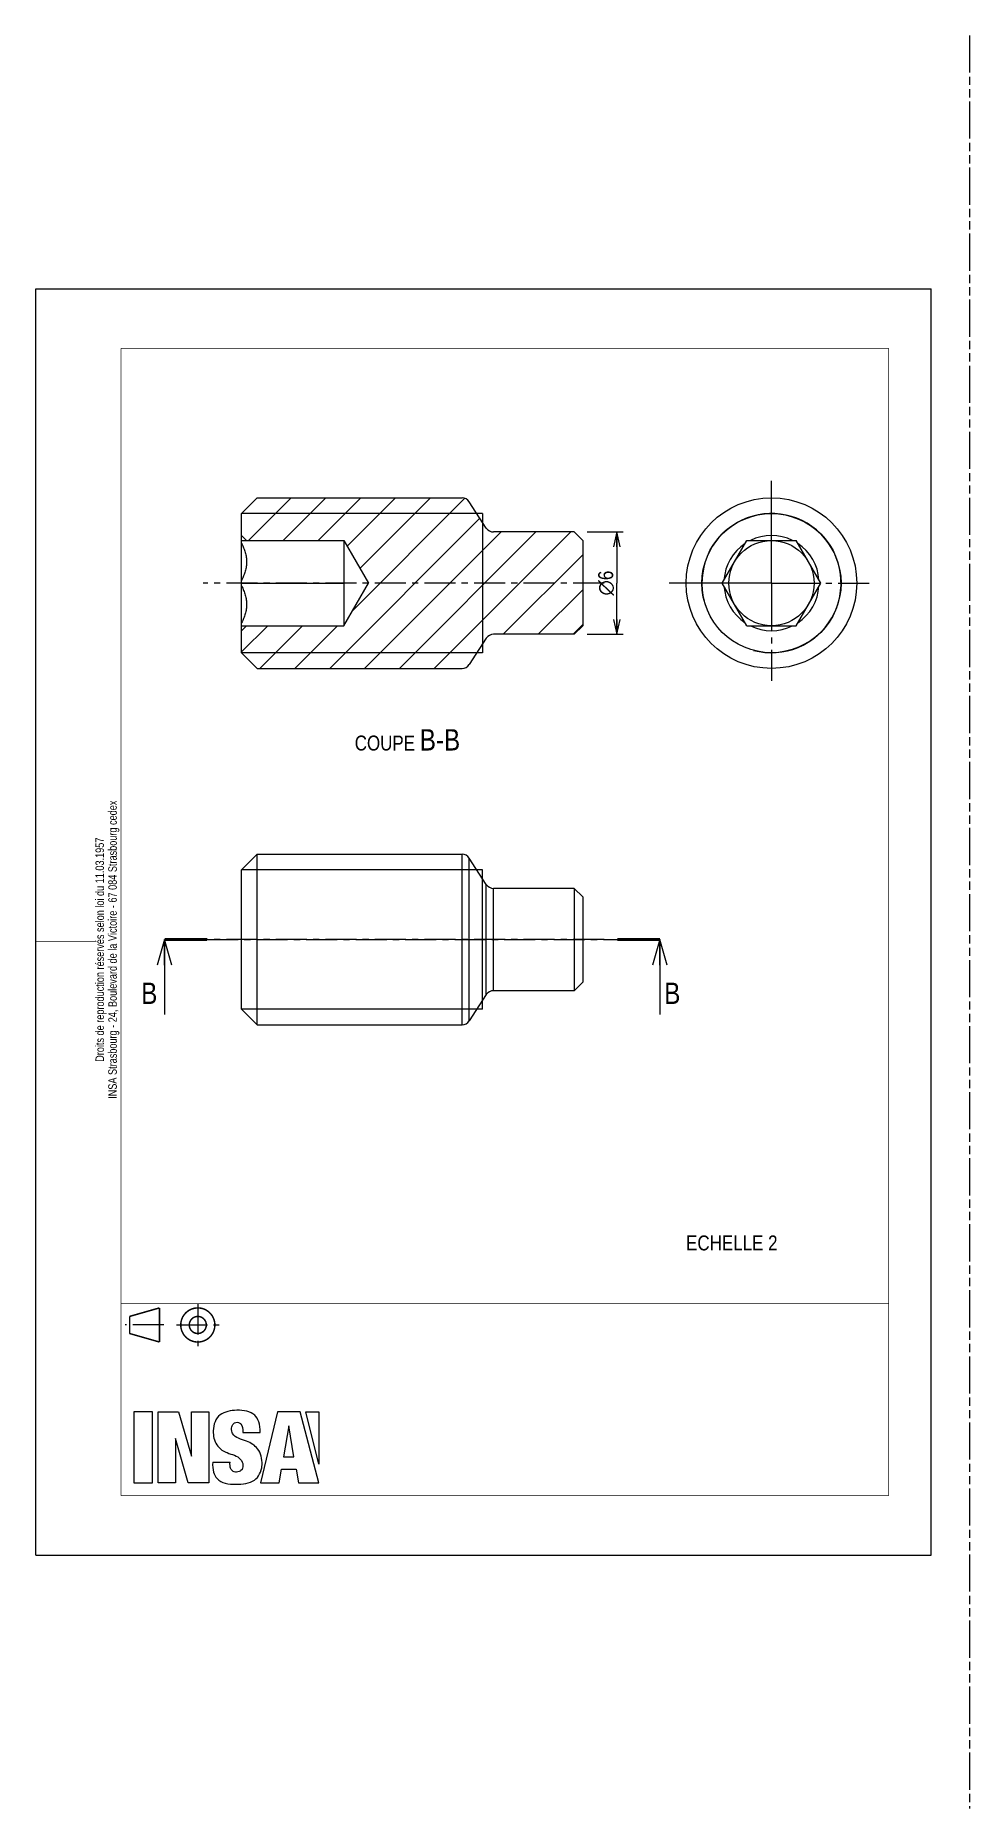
# Model space of a CAD drawing. Header units: millimetres. Extents: x 0 to 219, y -59 to 356.
import ezdxf

# ---------------------------------------------------------------- set-up
doc = ezdxf.new("R2010")
doc.units = ezdxf.units.MM
doc.header["$LTSCALE"] = 19.36
doc.linetypes.add('CENTER', pattern=[0.6, 0.375, -0.075, 0.075, -0.075])
doc.linetypes.add('PHANTOM', pattern=[0.8, 0.45, -0.05, 0.1, -0.05, 0.1, -0.05])
doc.layers.get('0').update_dxf_attribs({"linetype": 'CONTINUOUS'})
for name, color, linetype in [('02___PRT_ALL_AXES', 7, 'CONTINUOUS'), ('2D_ENTITES', 7, 'CONTINUOUS'), ('DEFAULT_1', 7, 'CENTER')]:
    doc.layers.add(name, color=color, linetype=linetype)
doc.styles.get("Standard").update_dxf_attribs({"font": 'txt', "width": 0.85})
doc.styles.add('TEXTSTYLE_2', font='txt', dxfattribs={"width": 0.8})
doc.styles.add('TEXTSTYLE_3', font='gdt')
doc.dimstyles.new('DIMSTYLE_1', dxfattribs={"dimtxt": 3.5, "dimasz": 3.5, "dimexe": 1.5, "dimexo": 1, "dimgap": 0.875, "dimtad": 1, "dimdec": 3, "dimlfac": 0.25, "dimtxsty": 'STANDARD', "dimblk": 'OPEN', "dimblk1": 'OPEN', "dimblk2": 'OPEN', "dimcen": 0.09, "dimadec": 3, "dimazin": 2, "dimtp": 0.001, "dimtm": 0.001, "dimtfac": 1, "dimtdec": 3, "dimtofl": 0, "dimtmove": 0, "dimatfit": 3, "dimldrblk": 'OPEN', "dimfxl": 1, "dimtolj": 1, "dimarcsym": 0})
doc.dimstyles.get("Standard").update_dxf_attribs({"dimtxt": 3.5, "dimasz": 3.5, "dimexe": 1.5, "dimexo": 1, "dimtad": 1, "dimdec": 3, "dimtxsty": 'STANDARD', "dimblk": 'OPEN', "dimblk1": 'OPEN', "dimblk2": 'OPEN', "dimcen": 0.09, "dimadec": 3, "dimazin": 2, "dimtol": 1, "dimtp": 0.001, "dimtm": 0.001, "dimtfac": 1, "dimtdec": 3, "dimtofl": 0, "dimtmove": 0, "dimatfit": 3, "dimldrblk": 'OPEN', "dimfxl": 1, "dimtolj": 1, "dimarcsym": 0})

# ---------------------------------------------------------------- blocks, each defined once
blk = doc.blocks.new('VUE_PROJETEE_BL0', base_point=(32, 54))
at = {"color": 7, "linetype": 'CONTINUOUS', "const_width": 0.35}
for points in [[(29, 58), (22, 56)], [(22, 56), (22, 52)], [(29, 50), (29, 58)], [(22, 52), (29, 50)]]:
    blk.add_lwpolyline(points, dxfattribs=at)
for points in [[(34, 54, 1), (42, 54, 1)], [(36, 54, 1), (40, 54, 1)]]:
    blk.add_lwpolyline(points, format="xyb", close=True, dxfattribs=at)
at = {"layer": 'DEFAULT_1', "color": 7, "linetype": 'CENTER'}
for p, q in [((38, 59), (38, 49)), ((30, 54), (21, 54)), ((33, 54), (43, 54))]:
    blk.add_line(p, q, dxfattribs=at)
blk = doc.blocks.new('LOGO_INSA_2014_BL1', base_point=(44.6890049837, 25.3197872608))
at = {"color": 4, "linetype": 'CONTINUOUS'}
for p, q in [((22.9999999994, 33.6326725338), (23, 17)), ((27.3910255483, 33.6326725339), (22.9999999994, 33.6326725338)), ((27.3910255489, 17.0000000002), (27.3910255483, 33.6326725339)), ((28.7216393516, 17.0000000002), (28.721639351, 33.632672534)), ((28.721639351, 33.632672534), (33.5118490407, 33.6326725341)), ((33.5118490407, 33.6326725341), (36.5057300972, 23.2538848732)), ((36.5057300972, 23.2538848732), (36.5057300968, 33.6326725342)), ((36.5057300968, 33.6326725342), (40.564102195, 33.6326725344)), ((40.564102195, 33.6326725344), (40.5641021956, 17.0000000006)), ((56.6645292077, 33.632672535), (52.6726878002, 17.0000000011)), ((61.9869844185, 33.6326725352), (56.6645292077, 33.632672535)), ((66.378009968, 17.0000000016), (61.9869844185, 33.6326725352)), ((66.3780099679, 21.3910255505), (63.3175982212, 33.6326725352)), ((63.3175982212, 33.6326725352), (66.3780099674, 33.6326725353)), ((66.3780099674, 33.6326725353), (66.3780099679, 21.3910255505)), ((59.3257568132, 30.3726687185), (58.1282043911, 23.0542928036)), ((60.5233092359, 23.0542928037), (59.3257568132, 30.3726687185)), ((32.7800114495, 27.3787876614), (32.7800114498, 17.0000000004)), ((35.7738925059, 17.0000000005), (32.7800114495, 27.3787876614)), ((48.5477850114, 28.7759321548), (52.6061571096, 28.775932155)), ((41.4955318574, 21.8567403805), (45.5539039556, 21.8567403807)), ((58.1282043911, 23.0542928036), (60.5233092359, 23.0542928037)), ((23, 17), (27.3910255489, 17.0000000002)), ((32.7800114498, 17.0000000004), (28.7216393516, 17.0000000002)), ((40.5641021956, 17.0000000006), (35.7738925059, 17.0000000005)), ((52.6726878002, 17.0000000011), (57.0637133491, 17.0000000012)), ((57.0637133491, 17.0000000012), (57.5959588701, 20.1465102876)), ((57.5959588701, 20.1465102876), (61.0555547571, 20.1465102878)), ((61.0555547571, 20.1465102878), (61.5878002783, 17.0000000014)), ((61.5878002783, 17.0000000014), (66.378009968, 17.0000000016))]:
    blk.add_line(p, q, dxfattribs=at)
for points, knots in [([(52.6061571096, 28.775932155), (52.6479448268, 30.7983510735), (51.5231187807, 33.5918121971), (47.4919467538, 34.2656737904), (42.6109611024, 33.368560953), (41.6471409196, 30.6738952072), (41.6121802754, 29.20443714)], [0, 0, 0, 0, 0.220663478, 0.4984637685, 0.7365257419, 1, 1, 1, 1]), ([(41.6121802754, 29.20443714), (41.6085002076, 29.0497573435), (41.6216462039, 27.7266992537), (42.274984169, 25.462854813), (45.0865130852, 23.7530711119), (47.8078618173, 23.2870901568), (48.759857717, 21.125693574), (48.4364070447, 19.8649560793), (47.2997316494, 19.4331093432), (46.7063016948, 19.4875218406), (46.5171833111, 19.5501702133)], [0, 0, 0, 0, 0.0302938694, 0.258123638, 0.442200495, 0.6920297638, 0.79804405, 0.8991999151, 0.96583609, 1, 1, 1, 1]), ([(53.0728292922, 21.2477769962), (53.1412951091, 22.5726376176), (52.4705543347, 25.1125196623), (49.3706118606, 27.0181421386), (46.2611553274, 27.556415974), (45.782094956, 29.7970985309), (46.227029708, 30.9759281868), (47.1411227193, 31.2457874833), (47.5553627809, 31.1262893398)], [0, 0, 0, 0, 0.2579347471, 0.4733272714, 0.735321825, 0.8247397895, 0.9126417891, 1, 1, 1, 1]), ([(47.5553627809, 31.1262893398), (47.7624828117, 31.0665402681), (48.3215171213, 30.7163816783), (48.599997521, 29.7254196298), (48.5477850114, 28.7759321548)], [0, 0, 0, 0, 0.3519872425, 1, 1, 1, 1]), ([(41.4955318574, 21.8567403805), (41.3943571125, 19.9833517257), (42.3605538307, 17.0371918216), (46.6373246271, 16.4237122382), (51.6953734792, 17.026531482), (52.9612078785, 19.7075409072), (53.0682649044, 21.1594529548), (53.0728292922, 21.2477769962)], [0, 0, 0, 0, 0.2030123658, 0.4910019166, 0.7448030436, 0.9845218882, 1, 1, 1, 1]), ([(46.5171833111, 19.5501702133), (46.1767702204, 19.6629372841), (45.650823584, 20.1095105199), (45.5096707304, 21.2261459102), (45.5539039556, 21.8567403807)], [0, 0, 0, 0, 0.5732454781, 1, 1, 1, 1])]:
    blk.add_open_spline(points, degree=3, knots=knots, dxfattribs=at)
blk = doc.blocks.new('_OPEN')
at = {"color": 0, "linetype": 'BYBLOCK'}
for p, q in [((0, 0), (-1, 0.2142857143)), ((-1, -0.2142857143), (0, 0)), ((-1, 0), (0, 0))]:
    blk.add_line(p, q, dxfattribs=at)
blk = doc.blocks.new('XSEC_OPEN')
at = {"color": 0, "linetype": 'BYBLOCK'}
for p, q in [((0, 0), (-1, 0.2916666667)), ((-1, -0.2916666667), (0, 0)), ((-1, 0), (0, 0))]:
    blk.add_line(p, q, dxfattribs=at)
blk = doc.blocks.new('*D0')
at = {"color": 2, "linetype": 'CONTINUOUS'}
for p, q in [((129.2813928517, 239.9669632456), (137.7813928517, 239.9669632456)), ((136.2813928517, 239.9669632456), (136.2813928517, 227.9669632456)), ((136.2813928517, 215.9669632456), (136.2813928517, 227.9669632456)), ((129.2813928517, 215.9669632456), (137.7813928517, 215.9669632456))]:
    blk.add_line(p, q, dxfattribs=at)
at = {"color": 2, "linetype": 'CONTINUOUS', "xscale": 3.5, "yscale": 3.5, "zscale": 3.5}
for p, rotation in [((136.2813928517, 239.9669632456), 90), ((136.2813928517, 215.9669632456), 270)]:
    blk.add_blockref('_OPEN', p, dxfattribs=dict(at, rotation=rotation))
at = {"color": 2, "linetype": 'CONTINUOUS', "insert": (131.9063928517, 227.9669632456), "char_height": 3.5, "width": 11.2451171875, "attachment_point": 2, "rotation": 90, "line_spacing_factor": 0.9, "style": 'TEXTSTYLE_3'}
blk.add_mtext('{\\fgdt;n}\\ftxt;{\\W0.85;6}', dxfattribs=at)

msp = doc.modelspace()

# ---------------------------------------------------------------- hatches: boundary and pattern name
at = {"linetype": 'CONTINUOUS'}
h = msp.add_hatch(dxfattribs=at)
h.set_pattern_fill('B', color=2, scale=5.7830456135, angle=45, style=0, pattern_type=0)
h.set_pattern_definition([(45, (0, 0), (-4.0892307692, 4.0892307692), [])])
edge = h.paths.add_edge_path()
edge.add_line((128.2813928517, 237.9669632456), (128.2813928517, 217.9669632456))
edge.add_line((128.2813928517, 217.9669632456), (126.2813928517, 215.9669632456))
edge.add_line((126.2813928517, 215.9669632456), (107.3489542016, 215.9669632456))
edge.add_arc((107.3489542016, 213.9669632456), 2, 450, 507.0774528139, ccw=False)
edge.add_line((105.6701421054, 215.0539728802), (101.6725425854, 208.879953611))
edge.add_arc((99.9937304892, 209.9669632456), 2, 270, 327.077452814)
edge.add_line((51.9613928517, 207.9669632456), (99.9937304892, 207.9669632456))
edge.add_line((48.2813928517, 211.6469632456), (51.9613928517, 207.9669632456))
edge.add_line((48.2813928517, 216.8059876358), (48.2813928517, 211.6469632456))
edge.add_line((48.2813928517, 216.8059876358), (49.4423684615, 217.9669632456))
edge.add_line((49.4423684615, 217.9669632456), (72.2813928517, 217.9669632456))
edge.add_line((72.2813928517, 217.9669632456), (78.0548955436, 227.9669632456))
edge.add_line((72.2813928517, 237.9669632456), (78.0548955436, 227.9669632456))
edge.add_line((49.4423684615, 237.9669632456), (72.2813928517, 237.9669632456))
edge.add_line((48.2813928517, 239.1279388554), (49.4423684615, 237.9669632456))
edge.add_line((48.2813928517, 244.2869632456), (48.2813928517, 239.1279388554))
edge.add_line((48.2813928517, 244.2869632456), (51.9613928517, 247.9669632456))
edge.add_line((51.9613928517, 247.9669632456), (99.9937304892, 247.9669632456))
edge.add_arc((99.9937304892, 245.9669632456), 2, 392.9225471861, 450, ccw=False)
edge.add_line((105.6701421054, 240.879953611), (101.6725425854, 247.0539728802))
edge.add_arc((107.3489542016, 241.9669632456), 2, 212.9225471861, 270)
edge.add_line((126.2813928517, 239.9669632456), (107.3489542016, 239.9669632456))
edge.add_line((128.2813928517, 237.9669632456), (126.2813928517, 239.9669632456))

# ---------------------------------------------------------------- linework, layer by layer
at = {"color": 7, "linetype": 'CONTINUOUS'}
for p, q in [((0, 0), (0, 297)), ((0, 297), (210, 297)), ((210, 0), (210, 297)), ((48.2813928517, 244.2869632456), (51.9613928517, 247.9669632456)), ((51.9613928517, 247.9669632456), (99.9937304892, 247.9669632456)), ((105.6701421054, 240.879953611), (101.6725425854, 247.0539728802)), ((48.2813928517, 211.6469632456), (48.2813928517, 244.2869632456)), ((104.7613928517, 244.2869632456), (104.7613928517, 211.6469632456)), ((48.2813928517, 239.1279388554), (49.4423684615, 237.9669632456)), ((48.2813928517, 237.9669632456), (72.2813928517, 237.9669632456)), ((72.2813928517, 237.9669632456), (72.2813928517, 217.9669632456)), ((72.2813928517, 237.9669632456), (78.0548955436, 227.9669632456)), ((126.2813928517, 239.9669632456), (107.3489542016, 239.9669632456)), ((128.2813928517, 237.9669632456), (126.2813928517, 239.9669632456)), ((128.2813928517, 237.9669632456), (128.2813928517, 217.9669632456)), ((161.0025559387, 227.9669632456), (166.7760586306, 237.9669632456)), ((166.7760586306, 237.9669632456), (178.3230640144, 237.9669632456)), ((184.0965667063, 227.9669632456), (178.3230640144, 237.9669632456)), ((48.2813928517, 227.9669632456), (72.2813928517, 227.9669632456)), ((72.2813928517, 217.9669632456), (78.0548955436, 227.9669632456)), ((166.7760586306, 217.9669632456), (161.0025559387, 227.9669632456)), ((178.3230640144, 217.9669632456), (184.0965667063, 227.9669632456)), ((48.2813928517, 216.8059876358), (49.4423684615, 217.9669632456)), ((48.2813928517, 217.9669632456), (72.2813928517, 217.9669632456)), ((128.2813928517, 217.9669632456), (126.2813928517, 215.9669632456)), ((166.7760586306, 217.9669632456), (178.3230640144, 217.9669632456)), ((105.6701421054, 215.0539728802), (101.6725425854, 208.879953611)), ((126.2813928517, 215.9669632456), (107.3489542016, 215.9669632456)), ((48.2813928517, 211.6469632456), (51.9613928517, 207.9669632456)), ((51.9613928517, 207.9669632456), (99.9937304892, 207.9669632456)), ((105.6701421054, 157.3014796511), (101.6725425854, 163.4754989203)), ((48.2813928517, 128.0684892857), (48.2813928517, 160.7084892857)), ((104.7613928517, 128.0684892857), (104.7613928517, 160.7084892857)), ((126.2813928517, 156.3884892857), (107.3489542016, 156.3884892857)), ((128.2813928517, 154.3884892857), (126.2813928517, 156.3884892857)), ((126.2813928517, 156.3884892857), (126.2813928517, 132.3884892857)), ((128.2813928517, 154.3884892857), (128.2813928517, 134.3884892857)), ((128.2813928517, 134.3884892857), (126.2813928517, 132.3884892857)), ((105.6701421054, 131.4754989203), (101.6725425854, 125.3014796511)), ((126.2813928517, 132.3884892857), (107.3489542016, 132.3884892857)), ((0, 0), (210, 0))]:
    msp.add_line(p, q, dxfattribs=at)
at = {"color": 2, "linetype": 'CONTINUOUS'}
for p, q in [((104.7613928517, 244.2869632456), (48.2813928517, 244.2869632456)), ((104.7613928517, 211.6469632456), (48.2813928517, 211.6469632456)), ((104.7613928517, 160.7084892857), (48.2813928517, 160.7084892857)), ((104.7613928517, 128.0684892857), (48.2813928517, 128.0684892857))]:
    msp.add_line(p, q, dxfattribs=at)
at = {"color": 9, "linetype": 'CONTINUOUS'}
for p, q in [((99.9937304892, 124.3884892857), (99.9937304892, 164.3884892857)), ((101.6725425854, 125.3014796511), (101.6725425854, 163.4754989203)), ((105.6701421054, 131.4754989203), (105.6701421054, 157.3014796511)), ((107.3489542016, 132.3884892857), (107.3489542016, 156.3884892857))]:
    msp.add_line(p, q, dxfattribs=at)
at = {"color": 7, "linetype": 'CONTINUOUS', "const_width": 0.1500000038}
for points in [[(20, 14), (20, 283)], [(20, 283), (200, 283)], [(200, 14), (200, 283)], [(0, 144), (14, 144)], [(20, 59), (200, 59)], [(20, 14), (200, 14)]]:
    msp.add_lwpolyline(points, dxfattribs=at)
at = {"color": 7, "linetype": 'CONTINUOUS'}
msp.add_circle((172.5495613225, 227.9669632456), 10, dxfattribs=at)
for centre, radius, start, end in [((99.9937304892, 245.9669632456), 2, 32.9225471861, 90), ((107.3489542016, 241.9669632456), 2, 212.9225471861, 270), ((172.5495613225, 227.9669632456), 11.1609756098, 123.6344601512, 176.3655398488), ((172.5495613225, 227.9669632456), 11.1609756098, 63.6344601512, 116.3655398488), ((172.5495613225, 227.9669632456), 11.1609756098, 3.6344601512, 56.3655398488), ((172.5495613225, 227.9669632456), 11.1609756098, 183.6344601512, 236.3655398488), ((172.5495613225, 227.9669632456), 11.1609756098, 303.6344601512, 356.3655398488), ((172.5495613225, 227.9669632456), 11.1609756098, 243.6344601512, 296.3655398488), ((107.3489542016, 213.9669632456), 2, 90, 147.0774528139), ((99.9937304892, 209.9669632456), 2, 270, 327.077452814), ((99.9937304892, 162.3884892857), 2, 32.9225471861, 90), ((107.3489542016, 158.3884892857), 2, 212.9225471861, 270), ((107.3489542016, 130.3884892857), 2, 90, 147.0774528139), ((99.9937304892, 126.3884892857), 2, 270, 327.0774528139)]:
    msp.add_arc(centre, radius, start, end, dxfattribs=at)
at = {"color": 2, "linetype": 'CONTINUOUS'}
msp.add_arc((172.5495613225, 227.9669632456), 16.32, 255, 195, dxfattribs=at)
at = {"color": 7, "linetype": 'CONTINUOUS'}
for points in [[(48.2813928517, 237.25946047), (48.4540398354, 236.9227842871), (48.772488568, 236.238849673), (49.0844981299, 235.3500970945), (49.2670421179, 234.6249526504), (49.3672089532, 234.0759936376), (49.4286626789, 233.5226486163), (49.4491074113, 232.9669632459), (49.428662679, 232.4112778757), (49.3672089534, 231.8579328548), (49.2670421186, 231.3089738421), (49.0844981294, 230.5838293978), (48.7724885686, 229.6950768184), (48.4540398353, 229.011142204), (48.2813928517, 228.6744660212)], [(48.2813928517, 227.25946047), (48.4540398354, 226.9227842871), (48.772488568, 226.238849673), (49.0844981299, 225.3500970945), (49.2670421179, 224.6249526504), (49.3672089532, 224.0759936376), (49.4286626789, 223.5226486163), (49.4491074113, 222.9669632459), (49.428662679, 222.4112778757), (49.3672089534, 221.8579328548), (49.2670421186, 221.3089738421), (49.0844981294, 220.5838293978), (48.7724885686, 219.6950768184), (48.4540398353, 219.011142204), (48.2813928517, 218.6744660212)]]:
    msp.add_open_spline(points, degree=3, knots=[0, 0, 0, 0, 0.1264481728, 0.2517935868, 0.314096943, 0.3761965131, 0.4381378737, 0.5, 0.5618621262, 0.6238034868, 0.6859030568, 0.748206413, 0.8735518272, 1, 1, 1, 1], dxfattribs=at)
at = {"layer": '02___PRT_ALL_AXES', "color": 7, "linetype": 'CENTER'}
for p, q in [((172.5495613225, 246.7870642583), (172.5495613225, 251.9669632456)), ((172.5495613225, 245.9669632456), (172.5495613225, 246.7870642583)), ((172.5495613225, 241.9669632456), (172.5495613225, 245.9669632456)), ((172.5495613225, 234.757207148), (172.5495613225, 241.9669632456)), ((172.5495613225, 231.9673632456), (172.5495613225, 234.757207148)), ((172.5495613225, 227.9669632456), (172.5495613225, 231.9673632456)), ((133.2813928517, 227.9669632456), (39.2813928517, 227.9669632456)), ((153.7294603098, 227.9669632456), (148.5495613225, 227.9669632456)), ((154.5495613225, 227.9669632456), (153.7294603098, 227.9669632456)), ((158.5495613225, 227.9669632456), (154.5495613225, 227.9669632456)), ((165.7593174201, 227.9669632456), (158.5495613225, 227.9669632456)), ((168.5491613225, 227.9669632456), (165.7593174201, 227.9669632456)), ((172.5495613225, 227.9669632456), (168.5491613225, 227.9669632456)), ((172.5495613225, 227.9669632456), (172.5495613225, 223.9665632456)), ((172.5495613225, 227.9669632456), (176.5499613225, 227.9669632456)), ((176.5499613225, 227.9669632456), (196.5495613225, 227.9669632456)), ((172.5495613225, 223.9665632456), (172.5495613225, 203.9669632456)), ((133.2813928517, 144.3884892857), (39.2813928517, 144.3884892857))]:
    msp.add_line(p, q, dxfattribs=at)
at = {"layer": '02___PRT_ALL_AXES', "color": 7, "linetype": 'CONTINUOUS'}
for p, q in [((48.2813928517, 160.7084892857), (51.9613928517, 164.3884892857)), ((51.9613928517, 124.3884892857), (51.9613928517, 164.3884892857)), ((51.9613928517, 164.3884892857), (99.9937304892, 164.3884892857)), ((48.2813928517, 128.0684892857), (48.2813928517, 160.7084892857)), ((48.2813928517, 128.0684892857), (51.9613928517, 124.3884892857)), ((51.9613928517, 124.3884892857), (99.9937304892, 124.3884892857))]:
    msp.add_line(p, q, dxfattribs=at)
for radius in [20, 16.32]:
    msp.add_circle((172.5495613225, 227.9669632456), radius, dxfattribs=at)
at = {"layer": '2D_ENTITES', "color": 8, "linetype": 'PHANTOM'}
msp.add_line((219, 356.4), (219, -59.4), dxfattribs=at)
at = {"layer": 'DEFAULT_1', "color": 9, "linetype": 'CENTER'}
msp.add_line((40.1914949032, 144.3884892857), (136.3712908009, 144.3884892857), dxfattribs=at)
at = {"layer": 'DEFAULT_1', "color": 7, "linetype": 'CENTER', "const_width": 0.7000000038}
for points in [[(30.1914949032, 144.3884892857), (40.1914949032, 144.3884892857)], [(136.3712908009, 144.3884892857), (146.3712908009, 144.3884892857)]]:
    msp.add_lwpolyline(points, dxfattribs=at)

# ---------------------------------------------------------------- block references
at = {"color": 2, "linetype": 'CONTINUOUS'}
for name, p in [('VUE_PROJETEE_BL0', (32, 54)), ('LOGO_INSA_2014_BL1', (44.6890049837, 25.3197872608))]:
    msp.add_blockref(name, p, dxfattribs=at)

# ---------------------------------------------------------------- texts
at = {"color": 2, "linetype": 'CONTINUOUS', "char_height": 3.5, "attachment_point": 2, "line_spacing_factor": 0.9}
for s, insert, width in [('COUPE \\H5.0;B-B', (87.1677533049, 193.7169632456), 44.05078125), ('ECHELLE 2', (163.2436085009, 74.9874875575), 36.6064453125)]:
    msp.add_mtext(s, dxfattribs=dict(at, insert=insert, width=width))
at = {"color": 7, "linetype": 'CONTINUOUS', "insert": (14, 142), "char_height": 2, "width": 115.2, "attachment_point": 2, "rotation": 90, "line_spacing_factor": 0.9, "style": 'TEXTSTYLE_2'}
msp.add_mtext('Droits de reproduction réservés selon loi du 11.03.1957\\PINSA Strasbourg - 24, Boulevard de la Victoire - 67 084 Strasbourg cedex', dxfattribs=at)
at = {"color": 7, "linetype": 'CONTINUOUS', "char_height": 5, "width": 6.6796875, "attachment_point": 1, "line_spacing_factor": 0.9}
for insert in [(24.7227449032, 134.2884892857), (147.3869158009, 134.2884892857)]:
    msp.add_mtext('B', dxfattribs=dict(at, insert=insert))

# ---------------------------------------------------------------- dimensions: what is measured, and where the dimension line sits
at = {"color": 2, "linetype": 'CONTINUOUS'}
dim = msp.add_linear_dim(base=(136.2813928517, 239.9669632456), p1=(128.2813928517, 215.9669632456), p2=(128.2813928517, 239.9669632456), angle=90, text='%%c<>', dimstyle='DIMSTYLE_1', dxfattribs=at)
dim.commit()
dim.dimension.update_dxf_attribs({"geometry": '*D0', "text_midpoint": (136.2813928517, 227.9669632456), "dimtype": 160})

# ---------------------------------------------------------------- leaders
at = {"color": 7, "linetype": 'CONTINUOUS'}
for points in [[(30.1914949032, 144.3884892857), (30.1914949032, 126.7884892857)], [(146.3712908009, 144.3884892857), (146.3712908009, 126.7884892857)]]:
    msp.add_leader(points, dimstyle='STANDARD', override={"dimasz": 6, "dimtad": 0, "dimldrblk": 'XSEC_OPEN'}, dxfattribs=at)

doc.saveas('drawing.dxf')
